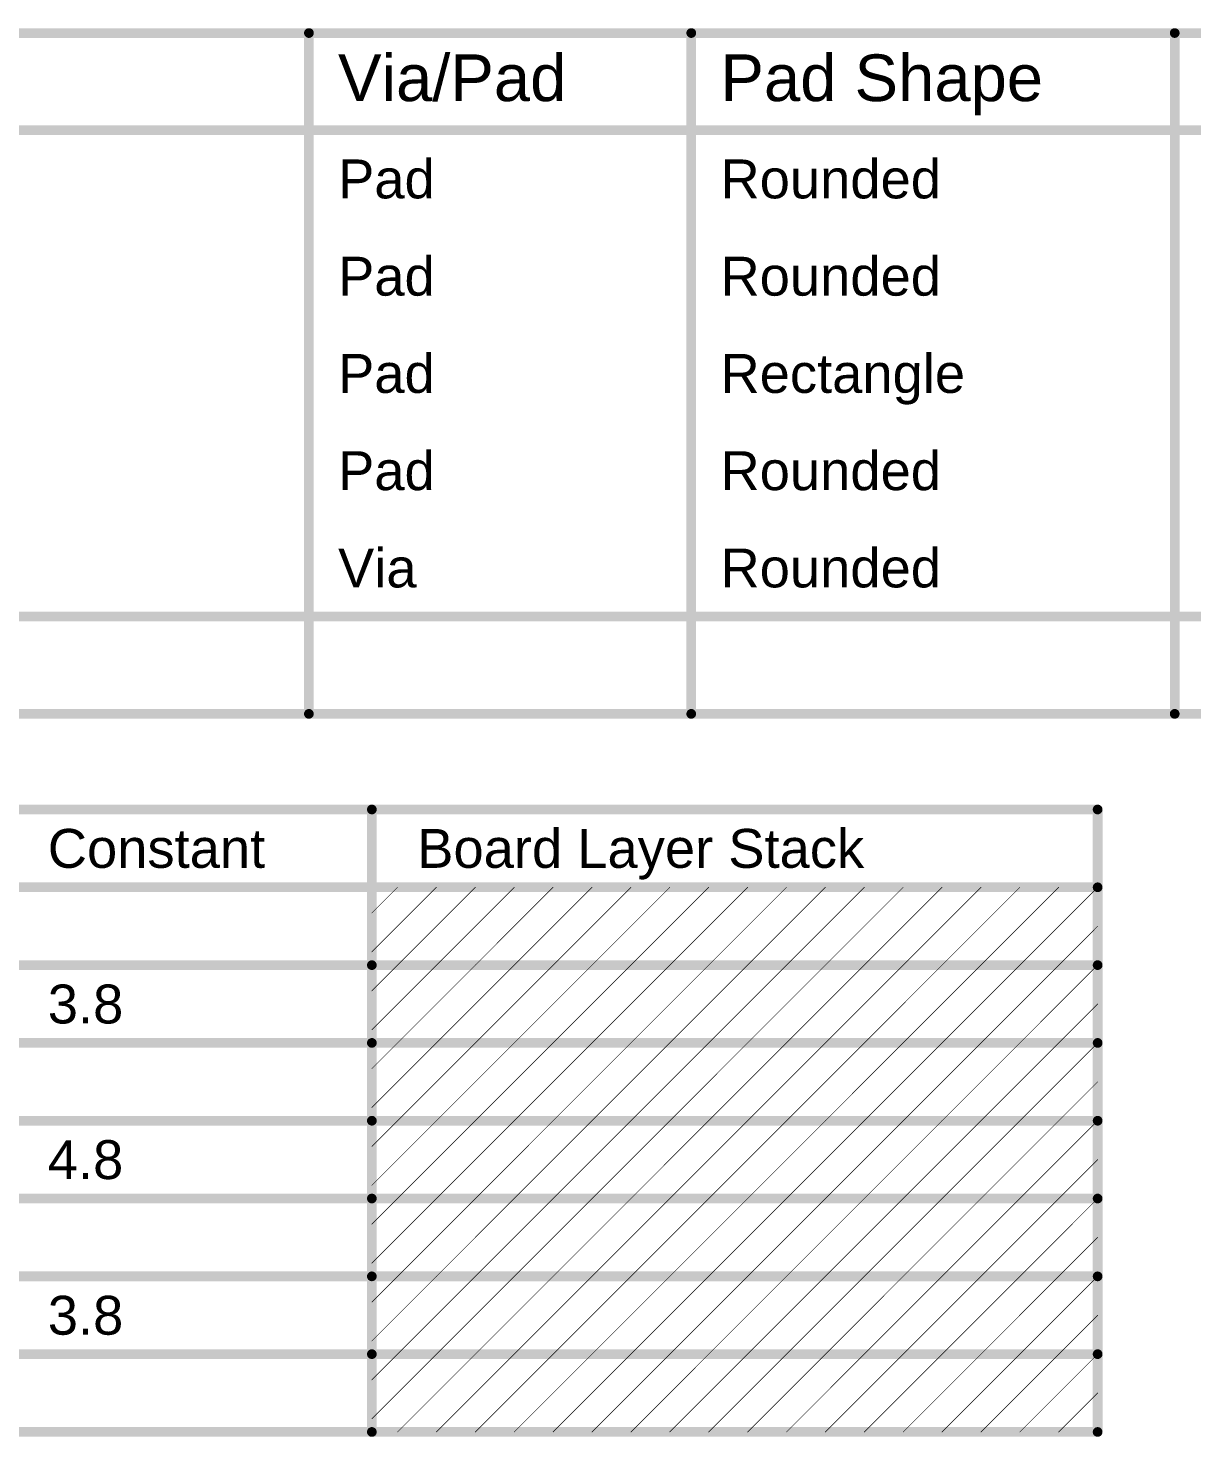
# Model space of a CAD drawing. Header units: inches. Extents: x 0 to 12.8, y -0.1 to 3.7.
# Drawn here: x 4.565 to 6.36, y 1.494 to 3.667 of the extents above; entities that cross this region are included whole.
import ezdxf

# ---------------------------------------------------------------- set-up
doc = ezdxf.new("R2010")
doc.units = ezdxf.units.IN
doc.header["$MEASUREMENT"] = 0
doc.layers.add('Drill Drawing', color=1, linetype='Continuous')
doc.layers.add('Fabrication', color=76, linetype='Continuous')
doc.styles.add('Arial', font='', dxfattribs={"height": 0.2})
doc.styles.get('Arial').set_extended_font_data('Arial')

msp = doc.modelspace()

# ---------------------------------------------------------------- linework, layer by layer
at = {"layer": 'Drill Drawing'}
for points in [[(0.0085, 3.6595, 0.015, 0.015, 0), (12.7729, 3.6595, 0.015, 0.015, 0)], [(4.9981, 2.6095, 0.015, 0.015, 0), (4.9981, 3.6595, 0.015, 0.015, 0)], [(5.588, 2.6095, 0.015, 0.015, 0), (5.588, 3.6595, 0.015, 0.015, 0)], [(6.3338, 2.6095, 0.015, 0.015, 0), (6.3338, 3.6595, 0.015, 0.015, 0)], [(0.0085, 3.5095, 0.015, 0.015, 0), (12.7729, 3.5095, 0.015, 0.015, 0)], [(0.0085, 2.7595, 0.015, 0.015, 0), (12.7729, 2.7595, 0.015, 0.015, 0)], [(0.0085, 2.6095, 0.015, 0.015, 0), (12.7729, 2.6095, 0.015, 0.015, 0)]]:
    msp.add_lwpolyline(points, format="xyseb", dxfattribs=at)
for points in [[(4.9944, 3.6595, 0.0075, 0.0075, 1), (5.0019, 3.6595, 0.0075, 0.0075, 1)], [(5.5842, 3.6595, 0.0075, 0.0075, 1), (5.5917, 3.6595, 0.0075, 0.0075, 1)], [(6.33, 3.6595, 0.0075, 0.0075, 1), (6.3375, 3.6595, 0.0075, 0.0075, 1)], [(4.9944, 2.6095, 0.0075, 0.0075, 1), (5.0019, 2.6095, 0.0075, 0.0075, 1)], [(5.5842, 2.6095, 0.0075, 0.0075, 1), (5.5917, 2.6095, 0.0075, 0.0075, 1)], [(6.33, 2.6095, 0.0075, 0.0075, 1), (6.3375, 2.6095, 0.0075, 0.0075, 1)]]:
    msp.add_lwpolyline(points, format="xyseb", close=True, dxfattribs=at)
at = {"layer": 'Fabrication'}
for points in [[(1.6761, 2.462, 0.015, 0.015, 0), (6.2149, 2.462, 0.015, 0.015, 0)], [(5.0952, 1.502, 0.015, 0.015, 0), (5.0952, 2.462, 0.015, 0.015, 0)], [(6.2149, 1.502, 0.015, 0.015, 0), (6.2149, 2.462, 0.015, 0.015, 0)], [(1.6761, 2.342, 0.015, 0.015, 0), (6.2149, 2.342, 0.015, 0.015, 0)], [(5.0952, 2.3023, 0.001, 0.001, 0), (5.1349, 2.342, 0.001, 0.001, 0)], [(5.0952, 2.2423, 0.001, 0.001, 0), (5.1949, 2.342, 0.001, 0.001, 0)], [(5.1349, 2.222, 0.001, 0.001, 0), (5.2549, 2.342, 0.001, 0.001, 0)], [(5.1949, 2.222, 0.001, 0.001, 0), (5.3149, 2.342, 0.001, 0.001, 0)], [(5.2549, 2.222, 0.001, 0.001, 0), (5.3749, 2.342, 0.001, 0.001, 0)], [(5.3149, 2.222, 0.001, 0.001, 0), (5.4349, 2.342, 0.001, 0.001, 0)], [(5.3749, 2.222, 0.001, 0.001, 0), (5.4949, 2.342, 0.001, 0.001, 0)], [(5.4349, 2.222, 0.001, 0.001, 0), (5.5549, 2.342, 0.001, 0.001, 0)], [(5.4949, 2.222, 0.001, 0.001, 0), (5.6149, 2.342, 0.001, 0.001, 0)], [(5.5549, 2.222, 0.001, 0.001, 0), (5.6749, 2.342, 0.001, 0.001, 0)], [(5.6149, 2.222, 0.001, 0.001, 0), (5.7349, 2.342, 0.001, 0.001, 0)], [(5.6749, 2.222, 0.001, 0.001, 0), (5.7949, 2.342, 0.001, 0.001, 0)], [(5.7349, 2.222, 0.001, 0.001, 0), (5.8549, 2.342, 0.001, 0.001, 0)], [(5.7949, 2.222, 0.001, 0.001, 0), (5.9149, 2.342, 0.001, 0.001, 0)], [(5.8549, 2.222, 0.001, 0.001, 0), (5.9749, 2.342, 0.001, 0.001, 0)], [(5.9149, 2.222, 0.001, 0.001, 0), (6.0349, 2.342, 0.001, 0.001, 0)], [(5.9749, 2.222, 0.001, 0.001, 0), (6.0949, 2.342, 0.001, 0.001, 0)], [(6.0349, 2.222, 0.001, 0.001, 0), (6.1549, 2.342, 0.001, 0.001, 0)], [(6.0949, 2.222, 0.001, 0.001, 0), (6.2149, 2.342, 0.001, 0.001, 0)], [(6.1549, 2.222, 0.001, 0.001, 0), (6.2149, 2.282, 0.001, 0.001, 0)], [(4.5253, 2.222, 0.015, 0.015, 0), (5.0952, 2.222, 0.015, 0.015, 0)], [(5.0952, 2.222, 0.015, 0.015, 0), (6.2149, 2.222, 0.015, 0.015, 0)], [(5.0952, 2.1823, 0.001, 0.001, 0), (5.1349, 2.222, 0.001, 0.001, 0)], [(5.0952, 2.1223, 0.001, 0.001, 0), (5.1949, 2.222, 0.001, 0.001, 0)], [(5.1349, 2.102, 0.001, 0.001, 0), (5.2549, 2.222, 0.001, 0.001, 0)], [(5.1949, 2.102, 0.001, 0.001, 0), (5.3149, 2.222, 0.001, 0.001, 0)], [(5.2549, 2.102, 0.001, 0.001, 0), (5.3749, 2.222, 0.001, 0.001, 0)], [(5.3149, 2.102, 0.001, 0.001, 0), (5.4349, 2.222, 0.001, 0.001, 0)], [(5.3749, 2.102, 0.001, 0.001, 0), (5.4949, 2.222, 0.001, 0.001, 0)], [(5.4349, 2.102, 0.001, 0.001, 0), (5.5549, 2.222, 0.001, 0.001, 0)], [(5.4949, 2.102, 0.001, 0.001, 0), (5.6149, 2.222, 0.001, 0.001, 0)], [(5.5549, 2.102, 0.001, 0.001, 0), (5.6749, 2.222, 0.001, 0.001, 0)], [(5.6149, 2.102, 0.001, 0.001, 0), (5.7349, 2.222, 0.001, 0.001, 0)], [(5.6749, 2.102, 0.001, 0.001, 0), (5.7949, 2.222, 0.001, 0.001, 0)], [(5.7349, 2.102, 0.001, 0.001, 0), (5.8549, 2.222, 0.001, 0.001, 0)], [(5.7949, 2.102, 0.001, 0.001, 0), (5.9149, 2.222, 0.001, 0.001, 0)], [(5.8549, 2.102, 0.001, 0.001, 0), (5.9749, 2.222, 0.001, 0.001, 0)], [(5.9149, 2.102, 0.001, 0.001, 0), (6.0349, 2.222, 0.001, 0.001, 0)], [(5.9749, 2.102, 0.001, 0.001, 0), (6.0949, 2.222, 0.001, 0.001, 0)], [(6.0349, 2.102, 0.001, 0.001, 0), (6.1549, 2.222, 0.001, 0.001, 0)], [(6.0949, 2.102, 0.001, 0.001, 0), (6.2149, 2.222, 0.001, 0.001, 0)], [(6.1549, 2.102, 0.001, 0.001, 0), (6.2149, 2.162, 0.001, 0.001, 0)], [(4.5253, 2.102, 0.015, 0.015, 0), (5.0952, 2.102, 0.015, 0.015, 0)], [(5.0952, 2.102, 0.015, 0.015, 0), (6.2149, 2.102, 0.015, 0.015, 0)], [(5.0952, 2.0623, 0.001, 0.001, 0), (5.1349, 2.102, 0.001, 0.001, 0)], [(5.0952, 2.0023, 0.001, 0.001, 0), (5.1949, 2.102, 0.001, 0.001, 0)], [(5.1349, 1.982, 0.001, 0.001, 0), (5.2549, 2.102, 0.001, 0.001, 0)], [(5.1949, 1.982, 0.001, 0.001, 0), (5.3149, 2.102, 0.001, 0.001, 0)], [(5.2549, 1.982, 0.001, 0.001, 0), (5.3749, 2.102, 0.001, 0.001, 0)], [(5.3149, 1.982, 0.001, 0.001, 0), (5.4349, 2.102, 0.001, 0.001, 0)], [(5.3749, 1.982, 0.001, 0.001, 0), (5.4949, 2.102, 0.001, 0.001, 0)], [(5.4349, 1.982, 0.001, 0.001, 0), (5.5549, 2.102, 0.001, 0.001, 0)], [(5.4949, 1.982, 0.001, 0.001, 0), (5.6149, 2.102, 0.001, 0.001, 0)], [(5.5549, 1.982, 0.001, 0.001, 0), (5.6749, 2.102, 0.001, 0.001, 0)], [(5.6149, 1.982, 0.001, 0.001, 0), (5.7349, 2.102, 0.001, 0.001, 0)], [(5.6749, 1.982, 0.001, 0.001, 0), (5.7949, 2.102, 0.001, 0.001, 0)], [(5.7349, 1.982, 0.001, 0.001, 0), (5.8549, 2.102, 0.001, 0.001, 0)], [(5.7949, 1.982, 0.001, 0.001, 0), (5.9149, 2.102, 0.001, 0.001, 0)], [(5.8549, 1.982, 0.001, 0.001, 0), (5.9749, 2.102, 0.001, 0.001, 0)], [(5.9149, 1.982, 0.001, 0.001, 0), (6.0349, 2.102, 0.001, 0.001, 0)], [(5.9749, 1.982, 0.001, 0.001, 0), (6.0949, 2.102, 0.001, 0.001, 0)], [(6.0349, 1.982, 0.001, 0.001, 0), (6.1549, 2.102, 0.001, 0.001, 0)], [(6.0949, 1.982, 0.001, 0.001, 0), (6.2149, 2.102, 0.001, 0.001, 0)], [(6.1549, 1.982, 0.001, 0.001, 0), (6.2149, 2.042, 0.001, 0.001, 0)], [(4.5253, 1.982, 0.015, 0.015, 0), (5.0952, 1.982, 0.015, 0.015, 0)], [(5.0952, 1.982, 0.015, 0.015, 0), (6.2149, 1.982, 0.015, 0.015, 0)], [(5.0952, 1.9423, 0.001, 0.001, 0), (5.1349, 1.982, 0.001, 0.001, 0)], [(5.0952, 1.8823, 0.001, 0.001, 0), (5.1949, 1.982, 0.001, 0.001, 0)], [(5.1349, 1.862, 0.001, 0.001, 0), (5.2549, 1.982, 0.001, 0.001, 0)], [(5.1949, 1.862, 0.001, 0.001, 0), (5.3149, 1.982, 0.001, 0.001, 0)], [(5.2549, 1.862, 0.001, 0.001, 0), (5.3749, 1.982, 0.001, 0.001, 0)], [(5.3149, 1.862, 0.001, 0.001, 0), (5.4349, 1.982, 0.001, 0.001, 0)], [(5.3749, 1.862, 0.001, 0.001, 0), (5.4949, 1.982, 0.001, 0.001, 0)], [(5.4349, 1.862, 0.001, 0.001, 0), (5.5549, 1.982, 0.001, 0.001, 0)], [(5.4949, 1.862, 0.001, 0.001, 0), (5.6149, 1.982, 0.001, 0.001, 0)], [(5.5549, 1.862, 0.001, 0.001, 0), (5.6749, 1.982, 0.001, 0.001, 0)], [(5.6149, 1.862, 0.001, 0.001, 0), (5.7349, 1.982, 0.001, 0.001, 0)], [(5.6749, 1.862, 0.001, 0.001, 0), (5.7949, 1.982, 0.001, 0.001, 0)], [(5.7349, 1.862, 0.001, 0.001, 0), (5.8549, 1.982, 0.001, 0.001, 0)], [(5.7949, 1.862, 0.001, 0.001, 0), (5.9149, 1.982, 0.001, 0.001, 0)], [(5.8549, 1.862, 0.001, 0.001, 0), (5.9749, 1.982, 0.001, 0.001, 0)], [(5.9149, 1.862, 0.001, 0.001, 0), (6.0349, 1.982, 0.001, 0.001, 0)], [(5.9749, 1.862, 0.001, 0.001, 0), (6.0949, 1.982, 0.001, 0.001, 0)], [(6.0349, 1.862, 0.001, 0.001, 0), (6.1549, 1.982, 0.001, 0.001, 0)], [(6.0949, 1.862, 0.001, 0.001, 0), (6.2149, 1.982, 0.001, 0.001, 0)], [(6.1549, 1.862, 0.001, 0.001, 0), (6.2149, 1.922, 0.001, 0.001, 0)], [(4.5253, 1.862, 0.015, 0.015, 0), (5.0952, 1.862, 0.015, 0.015, 0)], [(5.0952, 1.862, 0.015, 0.015, 0), (6.2149, 1.862, 0.015, 0.015, 0)], [(5.0952, 1.8223, 0.001, 0.001, 0), (5.1349, 1.862, 0.001, 0.001, 0)], [(5.0952, 1.7623, 0.001, 0.001, 0), (5.1949, 1.862, 0.001, 0.001, 0)], [(5.1349, 1.742, 0.001, 0.001, 0), (5.2549, 1.862, 0.001, 0.001, 0)], [(5.1949, 1.742, 0.001, 0.001, 0), (5.3149, 1.862, 0.001, 0.001, 0)], [(5.2549, 1.742, 0.001, 0.001, 0), (5.3749, 1.862, 0.001, 0.001, 0)], [(5.3149, 1.742, 0.001, 0.001, 0), (5.4349, 1.862, 0.001, 0.001, 0)], [(5.3749, 1.742, 0.001, 0.001, 0), (5.4949, 1.862, 0.001, 0.001, 0)], [(5.4349, 1.742, 0.001, 0.001, 0), (5.5549, 1.862, 0.001, 0.001, 0)], [(5.4949, 1.742, 0.001, 0.001, 0), (5.6149, 1.862, 0.001, 0.001, 0)], [(5.5549, 1.742, 0.001, 0.001, 0), (5.6749, 1.862, 0.001, 0.001, 0)], [(5.6149, 1.742, 0.001, 0.001, 0), (5.7349, 1.862, 0.001, 0.001, 0)], [(5.6749, 1.742, 0.001, 0.001, 0), (5.7949, 1.862, 0.001, 0.001, 0)], [(5.7349, 1.742, 0.001, 0.001, 0), (5.8549, 1.862, 0.001, 0.001, 0)], [(5.7949, 1.742, 0.001, 0.001, 0), (5.9149, 1.862, 0.001, 0.001, 0)], [(5.8549, 1.742, 0.001, 0.001, 0), (5.9749, 1.862, 0.001, 0.001, 0)], [(5.9149, 1.742, 0.001, 0.001, 0), (6.0349, 1.862, 0.001, 0.001, 0)], [(5.9749, 1.742, 0.001, 0.001, 0), (6.0949, 1.862, 0.001, 0.001, 0)], [(6.0349, 1.742, 0.001, 0.001, 0), (6.1549, 1.862, 0.001, 0.001, 0)], [(6.0949, 1.742, 0.001, 0.001, 0), (6.2149, 1.862, 0.001, 0.001, 0)], [(6.1549, 1.742, 0.001, 0.001, 0), (6.2149, 1.802, 0.001, 0.001, 0)], [(4.5253, 1.742, 0.015, 0.015, 0), (5.0952, 1.742, 0.015, 0.015, 0)], [(5.0952, 1.742, 0.015, 0.015, 0), (6.2149, 1.742, 0.015, 0.015, 0)], [(5.0952, 1.7023, 0.001, 0.001, 0), (5.1349, 1.742, 0.001, 0.001, 0)], [(5.0952, 1.6423, 0.001, 0.001, 0), (5.1949, 1.742, 0.001, 0.001, 0)], [(5.1349, 1.622, 0.001, 0.001, 0), (5.2549, 1.742, 0.001, 0.001, 0)], [(5.1949, 1.622, 0.001, 0.001, 0), (5.3149, 1.742, 0.001, 0.001, 0)], [(5.2549, 1.622, 0.001, 0.001, 0), (5.3749, 1.742, 0.001, 0.001, 0)], [(5.3149, 1.622, 0.001, 0.001, 0), (5.4349, 1.742, 0.001, 0.001, 0)], [(5.3749, 1.622, 0.001, 0.001, 0), (5.4949, 1.742, 0.001, 0.001, 0)], [(5.4349, 1.622, 0.001, 0.001, 0), (5.5549, 1.742, 0.001, 0.001, 0)], [(5.4949, 1.622, 0.001, 0.001, 0), (5.6149, 1.742, 0.001, 0.001, 0)], [(5.5549, 1.622, 0.001, 0.001, 0), (5.6749, 1.742, 0.001, 0.001, 0)], [(5.6149, 1.622, 0.001, 0.001, 0), (5.7349, 1.742, 0.001, 0.001, 0)], [(5.6749, 1.622, 0.001, 0.001, 0), (5.7949, 1.742, 0.001, 0.001, 0)], [(5.7349, 1.622, 0.001, 0.001, 0), (5.8549, 1.742, 0.001, 0.001, 0)], [(5.7949, 1.622, 0.001, 0.001, 0), (5.9149, 1.742, 0.001, 0.001, 0)], [(5.8549, 1.622, 0.001, 0.001, 0), (5.9749, 1.742, 0.001, 0.001, 0)], [(5.9149, 1.622, 0.001, 0.001, 0), (6.0349, 1.742, 0.001, 0.001, 0)], [(5.9749, 1.622, 0.001, 0.001, 0), (6.0949, 1.742, 0.001, 0.001, 0)], [(6.0349, 1.622, 0.001, 0.001, 0), (6.1549, 1.742, 0.001, 0.001, 0)], [(6.0949, 1.622, 0.001, 0.001, 0), (6.2149, 1.742, 0.001, 0.001, 0)], [(6.1549, 1.622, 0.001, 0.001, 0), (6.2149, 1.682, 0.001, 0.001, 0)], [(4.5253, 1.622, 0.015, 0.015, 0), (5.0952, 1.622, 0.015, 0.015, 0)], [(5.0952, 1.622, 0.015, 0.015, 0), (6.2149, 1.622, 0.015, 0.015, 0)], [(5.0952, 1.5823, 0.001, 0.001, 0), (5.1349, 1.622, 0.001, 0.001, 0)], [(5.0952, 1.5223, 0.001, 0.001, 0), (5.1949, 1.622, 0.001, 0.001, 0)], [(5.1349, 1.502, 0.001, 0.001, 0), (5.2549, 1.622, 0.001, 0.001, 0)], [(5.1949, 1.502, 0.001, 0.001, 0), (5.3149, 1.622, 0.001, 0.001, 0)], [(5.2549, 1.502, 0.001, 0.001, 0), (5.3749, 1.622, 0.001, 0.001, 0)], [(5.3149, 1.502, 0.001, 0.001, 0), (5.4349, 1.622, 0.001, 0.001, 0)], [(5.3749, 1.502, 0.001, 0.001, 0), (5.4949, 1.622, 0.001, 0.001, 0)], [(5.4349, 1.502, 0.001, 0.001, 0), (5.5549, 1.622, 0.001, 0.001, 0)], [(5.4949, 1.502, 0.001, 0.001, 0), (5.6149, 1.622, 0.001, 0.001, 0)], [(5.5549, 1.502, 0.001, 0.001, 0), (5.6749, 1.622, 0.001, 0.001, 0)], [(5.6149, 1.502, 0.001, 0.001, 0), (5.7349, 1.622, 0.001, 0.001, 0)], [(5.6749, 1.502, 0.001, 0.001, 0), (5.7949, 1.622, 0.001, 0.001, 0)], [(5.7349, 1.502, 0.001, 0.001, 0), (5.8549, 1.622, 0.001, 0.001, 0)], [(5.7949, 1.502, 0.001, 0.001, 0), (5.9149, 1.622, 0.001, 0.001, 0)], [(5.8549, 1.502, 0.001, 0.001, 0), (5.9749, 1.622, 0.001, 0.001, 0)], [(5.9149, 1.502, 0.001, 0.001, 0), (6.0349, 1.622, 0.001, 0.001, 0)], [(5.9749, 1.502, 0.001, 0.001, 0), (6.0949, 1.622, 0.001, 0.001, 0)], [(6.0349, 1.502, 0.001, 0.001, 0), (6.1549, 1.622, 0.001, 0.001, 0)], [(6.0949, 1.502, 0.001, 0.001, 0), (6.2149, 1.622, 0.001, 0.001, 0)], [(6.1549, 1.502, 0.001, 0.001, 0), (6.2149, 1.562, 0.001, 0.001, 0)], [(4.5253, 1.502, 0.015, 0.015, 0), (5.0952, 1.502, 0.015, 0.015, 0)], [(5.0952, 1.502, 0.015, 0.015, 0), (6.2149, 1.502, 0.015, 0.015, 0)]]:
    msp.add_lwpolyline(points, format="xyseb", dxfattribs=at)
for points in [[(5.0915, 2.462, 0.0075, 0.0075, 1), (5.099, 2.462, 0.0075, 0.0075, 1)], [(6.2111, 2.462, 0.0075, 0.0075, 1), (6.2186, 2.462, 0.0075, 0.0075, 1)], [(6.2111, 2.462, 0.0075, 0.0075, 1), (6.2186, 2.462, 0.0075, 0.0075, 1)], [(6.2111, 2.342, 0.0075, 0.0075, 1), (6.2186, 2.342, 0.0075, 0.0075, 1)], [(5.1346, 2.342, 0.0005, 0.0005, 1), (5.1351, 2.342, 0.0005, 0.0005, 1)], [(5.1946, 2.342, 0.0005, 0.0005, 1), (5.1951, 2.342, 0.0005, 0.0005, 1)], [(5.2546, 2.342, 0.0005, 0.0005, 1), (5.2551, 2.342, 0.0005, 0.0005, 1)], [(5.3146, 2.342, 0.0005, 0.0005, 1), (5.3151, 2.342, 0.0005, 0.0005, 1)], [(5.3746, 2.342, 0.0005, 0.0005, 1), (5.3751, 2.342, 0.0005, 0.0005, 1)], [(5.4346, 2.342, 0.0005, 0.0005, 1), (5.4351, 2.342, 0.0005, 0.0005, 1)], [(5.4946, 2.342, 0.0005, 0.0005, 1), (5.4951, 2.342, 0.0005, 0.0005, 1)], [(5.5546, 2.342, 0.0005, 0.0005, 1), (5.5551, 2.342, 0.0005, 0.0005, 1)], [(5.6146, 2.342, 0.0005, 0.0005, 1), (5.6151, 2.342, 0.0005, 0.0005, 1)], [(5.6746, 2.342, 0.0005, 0.0005, 1), (5.6751, 2.342, 0.0005, 0.0005, 1)], [(5.7346, 2.342, 0.0005, 0.0005, 1), (5.7351, 2.342, 0.0005, 0.0005, 1)], [(5.7946, 2.342, 0.0005, 0.0005, 1), (5.7951, 2.342, 0.0005, 0.0005, 1)], [(5.8546, 2.342, 0.0005, 0.0005, 1), (5.8551, 2.342, 0.0005, 0.0005, 1)], [(5.9146, 2.342, 0.0005, 0.0005, 1), (5.9151, 2.342, 0.0005, 0.0005, 1)], [(5.9746, 2.342, 0.0005, 0.0005, 1), (5.9751, 2.342, 0.0005, 0.0005, 1)], [(6.0346, 2.342, 0.0005, 0.0005, 1), (6.0351, 2.342, 0.0005, 0.0005, 1)], [(6.0946, 2.342, 0.0005, 0.0005, 1), (6.0951, 2.342, 0.0005, 0.0005, 1)], [(6.1546, 2.342, 0.0005, 0.0005, 1), (6.1551, 2.342, 0.0005, 0.0005, 1)], [(6.2146, 2.342, 0.0005, 0.0005, 1), (6.2151, 2.342, 0.0005, 0.0005, 1)], [(5.095, 2.3023, 0.0005, 0.0005, 1), (5.0955, 2.3023, 0.0005, 0.0005, 1)], [(6.2146, 2.282, 0.0005, 0.0005, 1), (6.2151, 2.282, 0.0005, 0.0005, 1)], [(5.095, 2.2423, 0.0005, 0.0005, 1), (5.0955, 2.2423, 0.0005, 0.0005, 1)], [(5.0915, 2.222, 0.0075, 0.0075, 1), (5.099, 2.222, 0.0075, 0.0075, 1)], [(5.0915, 2.222, 0.0075, 0.0075, 1), (5.099, 2.222, 0.0075, 0.0075, 1)], [(5.1346, 2.222, 0.0005, 0.0005, 1), (5.1351, 2.222, 0.0005, 0.0005, 1)], [(5.1346, 2.222, 0.0005, 0.0005, 1), (5.1351, 2.222, 0.0005, 0.0005, 1)], [(5.1946, 2.222, 0.0005, 0.0005, 1), (5.1951, 2.222, 0.0005, 0.0005, 1)], [(5.1946, 2.222, 0.0005, 0.0005, 1), (5.1951, 2.222, 0.0005, 0.0005, 1)], [(5.2546, 2.222, 0.0005, 0.0005, 1), (5.2551, 2.222, 0.0005, 0.0005, 1)], [(5.2546, 2.222, 0.0005, 0.0005, 1), (5.2551, 2.222, 0.0005, 0.0005, 1)], [(5.3146, 2.222, 0.0005, 0.0005, 1), (5.3151, 2.222, 0.0005, 0.0005, 1)], [(5.3146, 2.222, 0.0005, 0.0005, 1), (5.3151, 2.222, 0.0005, 0.0005, 1)], [(5.3746, 2.222, 0.0005, 0.0005, 1), (5.3751, 2.222, 0.0005, 0.0005, 1)], [(5.3746, 2.222, 0.0005, 0.0005, 1), (5.3751, 2.222, 0.0005, 0.0005, 1)], [(5.4346, 2.222, 0.0005, 0.0005, 1), (5.4351, 2.222, 0.0005, 0.0005, 1)], [(5.4346, 2.222, 0.0005, 0.0005, 1), (5.4351, 2.222, 0.0005, 0.0005, 1)], [(5.4946, 2.222, 0.0005, 0.0005, 1), (5.4951, 2.222, 0.0005, 0.0005, 1)], [(5.4946, 2.222, 0.0005, 0.0005, 1), (5.4951, 2.222, 0.0005, 0.0005, 1)], [(5.5546, 2.222, 0.0005, 0.0005, 1), (5.5551, 2.222, 0.0005, 0.0005, 1)], [(5.5546, 2.222, 0.0005, 0.0005, 1), (5.5551, 2.222, 0.0005, 0.0005, 1)], [(5.6146, 2.222, 0.0005, 0.0005, 1), (5.6151, 2.222, 0.0005, 0.0005, 1)], [(5.6146, 2.222, 0.0005, 0.0005, 1), (5.6151, 2.222, 0.0005, 0.0005, 1)], [(5.6746, 2.222, 0.0005, 0.0005, 1), (5.6751, 2.222, 0.0005, 0.0005, 1)], [(5.6746, 2.222, 0.0005, 0.0005, 1), (5.6751, 2.222, 0.0005, 0.0005, 1)], [(5.7346, 2.222, 0.0005, 0.0005, 1), (5.7351, 2.222, 0.0005, 0.0005, 1)], [(5.7346, 2.222, 0.0005, 0.0005, 1), (5.7351, 2.222, 0.0005, 0.0005, 1)], [(5.7946, 2.222, 0.0005, 0.0005, 1), (5.7951, 2.222, 0.0005, 0.0005, 1)], [(5.7946, 2.222, 0.0005, 0.0005, 1), (5.7951, 2.222, 0.0005, 0.0005, 1)], [(5.8546, 2.222, 0.0005, 0.0005, 1), (5.8551, 2.222, 0.0005, 0.0005, 1)], [(5.8546, 2.222, 0.0005, 0.0005, 1), (5.8551, 2.222, 0.0005, 0.0005, 1)], [(5.9146, 2.222, 0.0005, 0.0005, 1), (5.9151, 2.222, 0.0005, 0.0005, 1)], [(5.9146, 2.222, 0.0005, 0.0005, 1), (5.9151, 2.222, 0.0005, 0.0005, 1)], [(5.9746, 2.222, 0.0005, 0.0005, 1), (5.9751, 2.222, 0.0005, 0.0005, 1)], [(5.9746, 2.222, 0.0005, 0.0005, 1), (5.9751, 2.222, 0.0005, 0.0005, 1)], [(6.0346, 2.222, 0.0005, 0.0005, 1), (6.0351, 2.222, 0.0005, 0.0005, 1)], [(6.0346, 2.222, 0.0005, 0.0005, 1), (6.0351, 2.222, 0.0005, 0.0005, 1)], [(6.0946, 2.222, 0.0005, 0.0005, 1), (6.0951, 2.222, 0.0005, 0.0005, 1)], [(6.0946, 2.222, 0.0005, 0.0005, 1), (6.0951, 2.222, 0.0005, 0.0005, 1)], [(6.1546, 2.222, 0.0005, 0.0005, 1), (6.1551, 2.222, 0.0005, 0.0005, 1)], [(6.1546, 2.222, 0.0005, 0.0005, 1), (6.1551, 2.222, 0.0005, 0.0005, 1)], [(6.2111, 2.222, 0.0075, 0.0075, 1), (6.2186, 2.222, 0.0075, 0.0075, 1)], [(6.2146, 2.222, 0.0005, 0.0005, 1), (6.2151, 2.222, 0.0005, 0.0005, 1)], [(5.095, 2.1823, 0.0005, 0.0005, 1), (5.0955, 2.1823, 0.0005, 0.0005, 1)], [(6.2146, 2.162, 0.0005, 0.0005, 1), (6.2151, 2.162, 0.0005, 0.0005, 1)], [(5.0915, 2.102, 0.0075, 0.0075, 1), (5.099, 2.102, 0.0075, 0.0075, 1)], [(5.0915, 2.102, 0.0075, 0.0075, 1), (5.099, 2.102, 0.0075, 0.0075, 1)], [(5.095, 2.1223, 0.0005, 0.0005, 1), (5.0955, 2.1223, 0.0005, 0.0005, 1)], [(6.2111, 2.102, 0.0075, 0.0075, 1), (6.2186, 2.102, 0.0075, 0.0075, 1)], [(5.1346, 2.102, 0.0005, 0.0005, 1), (5.1351, 2.102, 0.0005, 0.0005, 1)], [(5.1346, 2.102, 0.0005, 0.0005, 1), (5.1351, 2.102, 0.0005, 0.0005, 1)], [(5.1946, 2.102, 0.0005, 0.0005, 1), (5.1951, 2.102, 0.0005, 0.0005, 1)], [(5.1946, 2.102, 0.0005, 0.0005, 1), (5.1951, 2.102, 0.0005, 0.0005, 1)], [(5.2546, 2.102, 0.0005, 0.0005, 1), (5.2551, 2.102, 0.0005, 0.0005, 1)], [(5.2546, 2.102, 0.0005, 0.0005, 1), (5.2551, 2.102, 0.0005, 0.0005, 1)], [(5.3146, 2.102, 0.0005, 0.0005, 1), (5.3151, 2.102, 0.0005, 0.0005, 1)], [(5.3146, 2.102, 0.0005, 0.0005, 1), (5.3151, 2.102, 0.0005, 0.0005, 1)], [(5.3746, 2.102, 0.0005, 0.0005, 1), (5.3751, 2.102, 0.0005, 0.0005, 1)], [(5.3746, 2.102, 0.0005, 0.0005, 1), (5.3751, 2.102, 0.0005, 0.0005, 1)], [(5.4346, 2.102, 0.0005, 0.0005, 1), (5.4351, 2.102, 0.0005, 0.0005, 1)], [(5.4346, 2.102, 0.0005, 0.0005, 1), (5.4351, 2.102, 0.0005, 0.0005, 1)], [(5.4946, 2.102, 0.0005, 0.0005, 1), (5.4951, 2.102, 0.0005, 0.0005, 1)], [(5.4946, 2.102, 0.0005, 0.0005, 1), (5.4951, 2.102, 0.0005, 0.0005, 1)], [(5.5546, 2.102, 0.0005, 0.0005, 1), (5.5551, 2.102, 0.0005, 0.0005, 1)], [(5.5546, 2.102, 0.0005, 0.0005, 1), (5.5551, 2.102, 0.0005, 0.0005, 1)], [(5.6146, 2.102, 0.0005, 0.0005, 1), (5.6151, 2.102, 0.0005, 0.0005, 1)], [(5.6146, 2.102, 0.0005, 0.0005, 1), (5.6151, 2.102, 0.0005, 0.0005, 1)], [(5.6746, 2.102, 0.0005, 0.0005, 1), (5.6751, 2.102, 0.0005, 0.0005, 1)], [(5.6746, 2.102, 0.0005, 0.0005, 1), (5.6751, 2.102, 0.0005, 0.0005, 1)], [(5.7346, 2.102, 0.0005, 0.0005, 1), (5.7351, 2.102, 0.0005, 0.0005, 1)], [(5.7346, 2.102, 0.0005, 0.0005, 1), (5.7351, 2.102, 0.0005, 0.0005, 1)], [(5.7946, 2.102, 0.0005, 0.0005, 1), (5.7951, 2.102, 0.0005, 0.0005, 1)], [(5.7946, 2.102, 0.0005, 0.0005, 1), (5.7951, 2.102, 0.0005, 0.0005, 1)], [(5.8546, 2.102, 0.0005, 0.0005, 1), (5.8551, 2.102, 0.0005, 0.0005, 1)], [(5.8546, 2.102, 0.0005, 0.0005, 1), (5.8551, 2.102, 0.0005, 0.0005, 1)], [(5.9146, 2.102, 0.0005, 0.0005, 1), (5.9151, 2.102, 0.0005, 0.0005, 1)], [(5.9146, 2.102, 0.0005, 0.0005, 1), (5.9151, 2.102, 0.0005, 0.0005, 1)], [(5.9746, 2.102, 0.0005, 0.0005, 1), (5.9751, 2.102, 0.0005, 0.0005, 1)], [(5.9746, 2.102, 0.0005, 0.0005, 1), (5.9751, 2.102, 0.0005, 0.0005, 1)], [(6.0346, 2.102, 0.0005, 0.0005, 1), (6.0351, 2.102, 0.0005, 0.0005, 1)], [(6.0346, 2.102, 0.0005, 0.0005, 1), (6.0351, 2.102, 0.0005, 0.0005, 1)], [(6.0946, 2.102, 0.0005, 0.0005, 1), (6.0951, 2.102, 0.0005, 0.0005, 1)], [(6.0946, 2.102, 0.0005, 0.0005, 1), (6.0951, 2.102, 0.0005, 0.0005, 1)], [(6.1546, 2.102, 0.0005, 0.0005, 1), (6.1551, 2.102, 0.0005, 0.0005, 1)], [(6.1546, 2.102, 0.0005, 0.0005, 1), (6.1551, 2.102, 0.0005, 0.0005, 1)], [(6.2146, 2.102, 0.0005, 0.0005, 1), (6.2151, 2.102, 0.0005, 0.0005, 1)], [(5.095, 2.0623, 0.0005, 0.0005, 1), (5.0955, 2.0623, 0.0005, 0.0005, 1)], [(6.2146, 2.042, 0.0005, 0.0005, 1), (6.2151, 2.042, 0.0005, 0.0005, 1)], [(5.095, 2.0023, 0.0005, 0.0005, 1), (5.0955, 2.0023, 0.0005, 0.0005, 1)], [(5.0915, 1.982, 0.0075, 0.0075, 1), (5.099, 1.982, 0.0075, 0.0075, 1)], [(5.0915, 1.982, 0.0075, 0.0075, 1), (5.099, 1.982, 0.0075, 0.0075, 1)], [(5.1346, 1.982, 0.0005, 0.0005, 1), (5.1351, 1.982, 0.0005, 0.0005, 1)], [(5.1346, 1.982, 0.0005, 0.0005, 1), (5.1351, 1.982, 0.0005, 0.0005, 1)], [(5.1946, 1.982, 0.0005, 0.0005, 1), (5.1951, 1.982, 0.0005, 0.0005, 1)], [(5.1946, 1.982, 0.0005, 0.0005, 1), (5.1951, 1.982, 0.0005, 0.0005, 1)], [(5.2546, 1.982, 0.0005, 0.0005, 1), (5.2551, 1.982, 0.0005, 0.0005, 1)], [(5.2546, 1.982, 0.0005, 0.0005, 1), (5.2551, 1.982, 0.0005, 0.0005, 1)], [(5.3146, 1.982, 0.0005, 0.0005, 1), (5.3151, 1.982, 0.0005, 0.0005, 1)], [(5.3146, 1.982, 0.0005, 0.0005, 1), (5.3151, 1.982, 0.0005, 0.0005, 1)], [(5.3746, 1.982, 0.0005, 0.0005, 1), (5.3751, 1.982, 0.0005, 0.0005, 1)], [(5.3746, 1.982, 0.0005, 0.0005, 1), (5.3751, 1.982, 0.0005, 0.0005, 1)], [(5.4346, 1.982, 0.0005, 0.0005, 1), (5.4351, 1.982, 0.0005, 0.0005, 1)], [(5.4346, 1.982, 0.0005, 0.0005, 1), (5.4351, 1.982, 0.0005, 0.0005, 1)], [(5.4946, 1.982, 0.0005, 0.0005, 1), (5.4951, 1.982, 0.0005, 0.0005, 1)], [(5.4946, 1.982, 0.0005, 0.0005, 1), (5.4951, 1.982, 0.0005, 0.0005, 1)], [(5.5546, 1.982, 0.0005, 0.0005, 1), (5.5551, 1.982, 0.0005, 0.0005, 1)], [(5.5546, 1.982, 0.0005, 0.0005, 1), (5.5551, 1.982, 0.0005, 0.0005, 1)], [(5.6146, 1.982, 0.0005, 0.0005, 1), (5.6151, 1.982, 0.0005, 0.0005, 1)], [(5.6146, 1.982, 0.0005, 0.0005, 1), (5.6151, 1.982, 0.0005, 0.0005, 1)], [(5.6746, 1.982, 0.0005, 0.0005, 1), (5.6751, 1.982, 0.0005, 0.0005, 1)], [(5.6746, 1.982, 0.0005, 0.0005, 1), (5.6751, 1.982, 0.0005, 0.0005, 1)], [(5.7346, 1.982, 0.0005, 0.0005, 1), (5.7351, 1.982, 0.0005, 0.0005, 1)], [(5.7346, 1.982, 0.0005, 0.0005, 1), (5.7351, 1.982, 0.0005, 0.0005, 1)], [(5.7946, 1.982, 0.0005, 0.0005, 1), (5.7951, 1.982, 0.0005, 0.0005, 1)], [(5.7946, 1.982, 0.0005, 0.0005, 1), (5.7951, 1.982, 0.0005, 0.0005, 1)], [(5.8546, 1.982, 0.0005, 0.0005, 1), (5.8551, 1.982, 0.0005, 0.0005, 1)], [(5.8546, 1.982, 0.0005, 0.0005, 1), (5.8551, 1.982, 0.0005, 0.0005, 1)], [(5.9146, 1.982, 0.0005, 0.0005, 1), (5.9151, 1.982, 0.0005, 0.0005, 1)], [(5.9146, 1.982, 0.0005, 0.0005, 1), (5.9151, 1.982, 0.0005, 0.0005, 1)], [(5.9746, 1.982, 0.0005, 0.0005, 1), (5.9751, 1.982, 0.0005, 0.0005, 1)], [(5.9746, 1.982, 0.0005, 0.0005, 1), (5.9751, 1.982, 0.0005, 0.0005, 1)], [(6.0346, 1.982, 0.0005, 0.0005, 1), (6.0351, 1.982, 0.0005, 0.0005, 1)], [(6.0346, 1.982, 0.0005, 0.0005, 1), (6.0351, 1.982, 0.0005, 0.0005, 1)], [(6.0946, 1.982, 0.0005, 0.0005, 1), (6.0951, 1.982, 0.0005, 0.0005, 1)], [(6.0946, 1.982, 0.0005, 0.0005, 1), (6.0951, 1.982, 0.0005, 0.0005, 1)], [(6.1546, 1.982, 0.0005, 0.0005, 1), (6.1551, 1.982, 0.0005, 0.0005, 1)], [(6.1546, 1.982, 0.0005, 0.0005, 1), (6.1551, 1.982, 0.0005, 0.0005, 1)], [(6.2111, 1.982, 0.0075, 0.0075, 1), (6.2186, 1.982, 0.0075, 0.0075, 1)], [(6.2146, 1.982, 0.0005, 0.0005, 1), (6.2151, 1.982, 0.0005, 0.0005, 1)], [(5.095, 1.9423, 0.0005, 0.0005, 1), (5.0955, 1.9423, 0.0005, 0.0005, 1)], [(6.2146, 1.922, 0.0005, 0.0005, 1), (6.2151, 1.922, 0.0005, 0.0005, 1)], [(5.0915, 1.862, 0.0075, 0.0075, 1), (5.099, 1.862, 0.0075, 0.0075, 1)], [(5.0915, 1.862, 0.0075, 0.0075, 1), (5.099, 1.862, 0.0075, 0.0075, 1)], [(5.095, 1.8823, 0.0005, 0.0005, 1), (5.0955, 1.8823, 0.0005, 0.0005, 1)], [(6.2111, 1.862, 0.0075, 0.0075, 1), (6.2186, 1.862, 0.0075, 0.0075, 1)], [(5.1346, 1.862, 0.0005, 0.0005, 1), (5.1351, 1.862, 0.0005, 0.0005, 1)], [(5.1346, 1.862, 0.0005, 0.0005, 1), (5.1351, 1.862, 0.0005, 0.0005, 1)], [(5.1946, 1.862, 0.0005, 0.0005, 1), (5.1951, 1.862, 0.0005, 0.0005, 1)], [(5.1946, 1.862, 0.0005, 0.0005, 1), (5.1951, 1.862, 0.0005, 0.0005, 1)], [(5.2546, 1.862, 0.0005, 0.0005, 1), (5.2551, 1.862, 0.0005, 0.0005, 1)], [(5.2546, 1.862, 0.0005, 0.0005, 1), (5.2551, 1.862, 0.0005, 0.0005, 1)], [(5.3146, 1.862, 0.0005, 0.0005, 1), (5.3151, 1.862, 0.0005, 0.0005, 1)], [(5.3146, 1.862, 0.0005, 0.0005, 1), (5.3151, 1.862, 0.0005, 0.0005, 1)], [(5.3746, 1.862, 0.0005, 0.0005, 1), (5.3751, 1.862, 0.0005, 0.0005, 1)], [(5.3746, 1.862, 0.0005, 0.0005, 1), (5.3751, 1.862, 0.0005, 0.0005, 1)], [(5.4346, 1.862, 0.0005, 0.0005, 1), (5.4351, 1.862, 0.0005, 0.0005, 1)], [(5.4346, 1.862, 0.0005, 0.0005, 1), (5.4351, 1.862, 0.0005, 0.0005, 1)], [(5.4946, 1.862, 0.0005, 0.0005, 1), (5.4951, 1.862, 0.0005, 0.0005, 1)], [(5.4946, 1.862, 0.0005, 0.0005, 1), (5.4951, 1.862, 0.0005, 0.0005, 1)], [(5.5546, 1.862, 0.0005, 0.0005, 1), (5.5551, 1.862, 0.0005, 0.0005, 1)], [(5.5546, 1.862, 0.0005, 0.0005, 1), (5.5551, 1.862, 0.0005, 0.0005, 1)], [(5.6146, 1.862, 0.0005, 0.0005, 1), (5.6151, 1.862, 0.0005, 0.0005, 1)], [(5.6146, 1.862, 0.0005, 0.0005, 1), (5.6151, 1.862, 0.0005, 0.0005, 1)], [(5.6746, 1.862, 0.0005, 0.0005, 1), (5.6751, 1.862, 0.0005, 0.0005, 1)], [(5.6746, 1.862, 0.0005, 0.0005, 1), (5.6751, 1.862, 0.0005, 0.0005, 1)], [(5.7346, 1.862, 0.0005, 0.0005, 1), (5.7351, 1.862, 0.0005, 0.0005, 1)], [(5.7346, 1.862, 0.0005, 0.0005, 1), (5.7351, 1.862, 0.0005, 0.0005, 1)], [(5.7946, 1.862, 0.0005, 0.0005, 1), (5.7951, 1.862, 0.0005, 0.0005, 1)], [(5.7946, 1.862, 0.0005, 0.0005, 1), (5.7951, 1.862, 0.0005, 0.0005, 1)], [(5.8546, 1.862, 0.0005, 0.0005, 1), (5.8551, 1.862, 0.0005, 0.0005, 1)], [(5.8546, 1.862, 0.0005, 0.0005, 1), (5.8551, 1.862, 0.0005, 0.0005, 1)], [(5.9146, 1.862, 0.0005, 0.0005, 1), (5.9151, 1.862, 0.0005, 0.0005, 1)], [(5.9146, 1.862, 0.0005, 0.0005, 1), (5.9151, 1.862, 0.0005, 0.0005, 1)], [(5.9746, 1.862, 0.0005, 0.0005, 1), (5.9751, 1.862, 0.0005, 0.0005, 1)], [(5.9746, 1.862, 0.0005, 0.0005, 1), (5.9751, 1.862, 0.0005, 0.0005, 1)], [(6.0346, 1.862, 0.0005, 0.0005, 1), (6.0351, 1.862, 0.0005, 0.0005, 1)], [(6.0346, 1.862, 0.0005, 0.0005, 1), (6.0351, 1.862, 0.0005, 0.0005, 1)], [(6.0946, 1.862, 0.0005, 0.0005, 1), (6.0951, 1.862, 0.0005, 0.0005, 1)], [(6.0946, 1.862, 0.0005, 0.0005, 1), (6.0951, 1.862, 0.0005, 0.0005, 1)], [(6.1546, 1.862, 0.0005, 0.0005, 1), (6.1551, 1.862, 0.0005, 0.0005, 1)], [(6.1546, 1.862, 0.0005, 0.0005, 1), (6.1551, 1.862, 0.0005, 0.0005, 1)], [(6.2146, 1.862, 0.0005, 0.0005, 1), (6.2151, 1.862, 0.0005, 0.0005, 1)], [(5.095, 1.8223, 0.0005, 0.0005, 1), (5.0955, 1.8223, 0.0005, 0.0005, 1)], [(6.2146, 1.802, 0.0005, 0.0005, 1), (6.2151, 1.802, 0.0005, 0.0005, 1)], [(5.095, 1.7623, 0.0005, 0.0005, 1), (5.0955, 1.7623, 0.0005, 0.0005, 1)], [(5.0915, 1.742, 0.0075, 0.0075, 1), (5.099, 1.742, 0.0075, 0.0075, 1)], [(5.0915, 1.742, 0.0075, 0.0075, 1), (5.099, 1.742, 0.0075, 0.0075, 1)], [(5.1346, 1.742, 0.0005, 0.0005, 1), (5.1351, 1.742, 0.0005, 0.0005, 1)], [(5.1346, 1.742, 0.0005, 0.0005, 1), (5.1351, 1.742, 0.0005, 0.0005, 1)], [(5.1946, 1.742, 0.0005, 0.0005, 1), (5.1951, 1.742, 0.0005, 0.0005, 1)], [(5.1946, 1.742, 0.0005, 0.0005, 1), (5.1951, 1.742, 0.0005, 0.0005, 1)], [(5.2546, 1.742, 0.0005, 0.0005, 1), (5.2551, 1.742, 0.0005, 0.0005, 1)], [(5.2546, 1.742, 0.0005, 0.0005, 1), (5.2551, 1.742, 0.0005, 0.0005, 1)], [(5.3146, 1.742, 0.0005, 0.0005, 1), (5.3151, 1.742, 0.0005, 0.0005, 1)], [(5.3146, 1.742, 0.0005, 0.0005, 1), (5.3151, 1.742, 0.0005, 0.0005, 1)], [(5.3746, 1.742, 0.0005, 0.0005, 1), (5.3751, 1.742, 0.0005, 0.0005, 1)], [(5.3746, 1.742, 0.0005, 0.0005, 1), (5.3751, 1.742, 0.0005, 0.0005, 1)], [(5.4346, 1.742, 0.0005, 0.0005, 1), (5.4351, 1.742, 0.0005, 0.0005, 1)], [(5.4346, 1.742, 0.0005, 0.0005, 1), (5.4351, 1.742, 0.0005, 0.0005, 1)], [(5.4946, 1.742, 0.0005, 0.0005, 1), (5.4951, 1.742, 0.0005, 0.0005, 1)], [(5.4946, 1.742, 0.0005, 0.0005, 1), (5.4951, 1.742, 0.0005, 0.0005, 1)], [(5.5546, 1.742, 0.0005, 0.0005, 1), (5.5551, 1.742, 0.0005, 0.0005, 1)], [(5.5546, 1.742, 0.0005, 0.0005, 1), (5.5551, 1.742, 0.0005, 0.0005, 1)], [(5.6146, 1.742, 0.0005, 0.0005, 1), (5.6151, 1.742, 0.0005, 0.0005, 1)], [(5.6146, 1.742, 0.0005, 0.0005, 1), (5.6151, 1.742, 0.0005, 0.0005, 1)], [(5.6746, 1.742, 0.0005, 0.0005, 1), (5.6751, 1.742, 0.0005, 0.0005, 1)], [(5.6746, 1.742, 0.0005, 0.0005, 1), (5.6751, 1.742, 0.0005, 0.0005, 1)], [(5.7346, 1.742, 0.0005, 0.0005, 1), (5.7351, 1.742, 0.0005, 0.0005, 1)], [(5.7346, 1.742, 0.0005, 0.0005, 1), (5.7351, 1.742, 0.0005, 0.0005, 1)], [(5.7946, 1.742, 0.0005, 0.0005, 1), (5.7951, 1.742, 0.0005, 0.0005, 1)], [(5.7946, 1.742, 0.0005, 0.0005, 1), (5.7951, 1.742, 0.0005, 0.0005, 1)], [(5.8546, 1.742, 0.0005, 0.0005, 1), (5.8551, 1.742, 0.0005, 0.0005, 1)], [(5.8546, 1.742, 0.0005, 0.0005, 1), (5.8551, 1.742, 0.0005, 0.0005, 1)], [(5.9146, 1.742, 0.0005, 0.0005, 1), (5.9151, 1.742, 0.0005, 0.0005, 1)], [(5.9146, 1.742, 0.0005, 0.0005, 1), (5.9151, 1.742, 0.0005, 0.0005, 1)], [(5.9746, 1.742, 0.0005, 0.0005, 1), (5.9751, 1.742, 0.0005, 0.0005, 1)], [(5.9746, 1.742, 0.0005, 0.0005, 1), (5.9751, 1.742, 0.0005, 0.0005, 1)], [(6.0346, 1.742, 0.0005, 0.0005, 1), (6.0351, 1.742, 0.0005, 0.0005, 1)], [(6.0346, 1.742, 0.0005, 0.0005, 1), (6.0351, 1.742, 0.0005, 0.0005, 1)], [(6.0946, 1.742, 0.0005, 0.0005, 1), (6.0951, 1.742, 0.0005, 0.0005, 1)], [(6.0946, 1.742, 0.0005, 0.0005, 1), (6.0951, 1.742, 0.0005, 0.0005, 1)], [(6.1546, 1.742, 0.0005, 0.0005, 1), (6.1551, 1.742, 0.0005, 0.0005, 1)], [(6.1546, 1.742, 0.0005, 0.0005, 1), (6.1551, 1.742, 0.0005, 0.0005, 1)], [(6.2111, 1.742, 0.0075, 0.0075, 1), (6.2186, 1.742, 0.0075, 0.0075, 1)], [(6.2146, 1.742, 0.0005, 0.0005, 1), (6.2151, 1.742, 0.0005, 0.0005, 1)], [(5.095, 1.7023, 0.0005, 0.0005, 1), (5.0955, 1.7023, 0.0005, 0.0005, 1)], [(6.2146, 1.682, 0.0005, 0.0005, 1), (6.2151, 1.682, 0.0005, 0.0005, 1)], [(5.0915, 1.622, 0.0075, 0.0075, 1), (5.099, 1.622, 0.0075, 0.0075, 1)], [(5.0915, 1.622, 0.0075, 0.0075, 1), (5.099, 1.622, 0.0075, 0.0075, 1)], [(5.095, 1.6423, 0.0005, 0.0005, 1), (5.0955, 1.6423, 0.0005, 0.0005, 1)], [(6.2111, 1.622, 0.0075, 0.0075, 1), (6.2186, 1.622, 0.0075, 0.0075, 1)], [(5.1346, 1.622, 0.0005, 0.0005, 1), (5.1351, 1.622, 0.0005, 0.0005, 1)], [(5.1346, 1.622, 0.0005, 0.0005, 1), (5.1351, 1.622, 0.0005, 0.0005, 1)], [(5.1946, 1.622, 0.0005, 0.0005, 1), (5.1951, 1.622, 0.0005, 0.0005, 1)], [(5.1946, 1.622, 0.0005, 0.0005, 1), (5.1951, 1.622, 0.0005, 0.0005, 1)], [(5.2546, 1.622, 0.0005, 0.0005, 1), (5.2551, 1.622, 0.0005, 0.0005, 1)], [(5.2546, 1.622, 0.0005, 0.0005, 1), (5.2551, 1.622, 0.0005, 0.0005, 1)], [(5.3146, 1.622, 0.0005, 0.0005, 1), (5.3151, 1.622, 0.0005, 0.0005, 1)], [(5.3146, 1.622, 0.0005, 0.0005, 1), (5.3151, 1.622, 0.0005, 0.0005, 1)], [(5.3746, 1.622, 0.0005, 0.0005, 1), (5.3751, 1.622, 0.0005, 0.0005, 1)], [(5.3746, 1.622, 0.0005, 0.0005, 1), (5.3751, 1.622, 0.0005, 0.0005, 1)], [(5.4346, 1.622, 0.0005, 0.0005, 1), (5.4351, 1.622, 0.0005, 0.0005, 1)], [(5.4346, 1.622, 0.0005, 0.0005, 1), (5.4351, 1.622, 0.0005, 0.0005, 1)], [(5.4946, 1.622, 0.0005, 0.0005, 1), (5.4951, 1.622, 0.0005, 0.0005, 1)], [(5.4946, 1.622, 0.0005, 0.0005, 1), (5.4951, 1.622, 0.0005, 0.0005, 1)], [(5.5546, 1.622, 0.0005, 0.0005, 1), (5.5551, 1.622, 0.0005, 0.0005, 1)], [(5.5546, 1.622, 0.0005, 0.0005, 1), (5.5551, 1.622, 0.0005, 0.0005, 1)], [(5.6146, 1.622, 0.0005, 0.0005, 1), (5.6151, 1.622, 0.0005, 0.0005, 1)], [(5.6146, 1.622, 0.0005, 0.0005, 1), (5.6151, 1.622, 0.0005, 0.0005, 1)], [(5.6746, 1.622, 0.0005, 0.0005, 1), (5.6751, 1.622, 0.0005, 0.0005, 1)], [(5.6746, 1.622, 0.0005, 0.0005, 1), (5.6751, 1.622, 0.0005, 0.0005, 1)], [(5.7346, 1.622, 0.0005, 0.0005, 1), (5.7351, 1.622, 0.0005, 0.0005, 1)], [(5.7346, 1.622, 0.0005, 0.0005, 1), (5.7351, 1.622, 0.0005, 0.0005, 1)], [(5.7946, 1.622, 0.0005, 0.0005, 1), (5.7951, 1.622, 0.0005, 0.0005, 1)], [(5.7946, 1.622, 0.0005, 0.0005, 1), (5.7951, 1.622, 0.0005, 0.0005, 1)], [(5.8546, 1.622, 0.0005, 0.0005, 1), (5.8551, 1.622, 0.0005, 0.0005, 1)], [(5.8546, 1.622, 0.0005, 0.0005, 1), (5.8551, 1.622, 0.0005, 0.0005, 1)], [(5.9146, 1.622, 0.0005, 0.0005, 1), (5.9151, 1.622, 0.0005, 0.0005, 1)], [(5.9146, 1.622, 0.0005, 0.0005, 1), (5.9151, 1.622, 0.0005, 0.0005, 1)], [(5.9746, 1.622, 0.0005, 0.0005, 1), (5.9751, 1.622, 0.0005, 0.0005, 1)], [(5.9746, 1.622, 0.0005, 0.0005, 1), (5.9751, 1.622, 0.0005, 0.0005, 1)], [(6.0346, 1.622, 0.0005, 0.0005, 1), (6.0351, 1.622, 0.0005, 0.0005, 1)], [(6.0346, 1.622, 0.0005, 0.0005, 1), (6.0351, 1.622, 0.0005, 0.0005, 1)], [(6.0946, 1.622, 0.0005, 0.0005, 1), (6.0951, 1.622, 0.0005, 0.0005, 1)], [(6.0946, 1.622, 0.0005, 0.0005, 1), (6.0951, 1.622, 0.0005, 0.0005, 1)], [(6.1546, 1.622, 0.0005, 0.0005, 1), (6.1551, 1.622, 0.0005, 0.0005, 1)], [(6.1546, 1.622, 0.0005, 0.0005, 1), (6.1551, 1.622, 0.0005, 0.0005, 1)], [(6.2146, 1.622, 0.0005, 0.0005, 1), (6.2151, 1.622, 0.0005, 0.0005, 1)], [(5.095, 1.5823, 0.0005, 0.0005, 1), (5.0955, 1.5823, 0.0005, 0.0005, 1)], [(6.2146, 1.562, 0.0005, 0.0005, 1), (6.2151, 1.562, 0.0005, 0.0005, 1)], [(5.095, 1.5223, 0.0005, 0.0005, 1), (5.0955, 1.5223, 0.0005, 0.0005, 1)], [(5.0915, 1.502, 0.0075, 0.0075, 1), (5.099, 1.502, 0.0075, 0.0075, 1)], [(5.0915, 1.502, 0.0075, 0.0075, 1), (5.099, 1.502, 0.0075, 0.0075, 1)], [(5.0915, 1.502, 0.0075, 0.0075, 1), (5.099, 1.502, 0.0075, 0.0075, 1)], [(5.1346, 1.502, 0.0005, 0.0005, 1), (5.1351, 1.502, 0.0005, 0.0005, 1)], [(5.1946, 1.502, 0.0005, 0.0005, 1), (5.1951, 1.502, 0.0005, 0.0005, 1)], [(5.2546, 1.502, 0.0005, 0.0005, 1), (5.2551, 1.502, 0.0005, 0.0005, 1)], [(5.3146, 1.502, 0.0005, 0.0005, 1), (5.3151, 1.502, 0.0005, 0.0005, 1)], [(5.3746, 1.502, 0.0005, 0.0005, 1), (5.3751, 1.502, 0.0005, 0.0005, 1)], [(5.4346, 1.502, 0.0005, 0.0005, 1), (5.4351, 1.502, 0.0005, 0.0005, 1)], [(5.4946, 1.502, 0.0005, 0.0005, 1), (5.4951, 1.502, 0.0005, 0.0005, 1)], [(5.5546, 1.502, 0.0005, 0.0005, 1), (5.5551, 1.502, 0.0005, 0.0005, 1)], [(5.6146, 1.502, 0.0005, 0.0005, 1), (5.6151, 1.502, 0.0005, 0.0005, 1)], [(5.6746, 1.502, 0.0005, 0.0005, 1), (5.6751, 1.502, 0.0005, 0.0005, 1)], [(5.7346, 1.502, 0.0005, 0.0005, 1), (5.7351, 1.502, 0.0005, 0.0005, 1)], [(5.7946, 1.502, 0.0005, 0.0005, 1), (5.7951, 1.502, 0.0005, 0.0005, 1)], [(5.8546, 1.502, 0.0005, 0.0005, 1), (5.8551, 1.502, 0.0005, 0.0005, 1)], [(5.9146, 1.502, 0.0005, 0.0005, 1), (5.9151, 1.502, 0.0005, 0.0005, 1)], [(5.9746, 1.502, 0.0005, 0.0005, 1), (5.9751, 1.502, 0.0005, 0.0005, 1)], [(6.0346, 1.502, 0.0005, 0.0005, 1), (6.0351, 1.502, 0.0005, 0.0005, 1)], [(6.0946, 1.502, 0.0005, 0.0005, 1), (6.0951, 1.502, 0.0005, 0.0005, 1)], [(6.1546, 1.502, 0.0005, 0.0005, 1), (6.1551, 1.502, 0.0005, 0.0005, 1)], [(6.2111, 1.502, 0.0075, 0.0075, 1), (6.2186, 1.502, 0.0075, 0.0075, 1)], [(6.2111, 1.502, 0.0075, 0.0075, 1), (6.2186, 1.502, 0.0075, 0.0075, 1)]]:
    msp.add_lwpolyline(points, format="xyseb", close=True, dxfattribs=at)

# ---------------------------------------------------------------- texts
at = {"layer": 'Drill Drawing', "style": 'Arial'}
for s, height, p in [('Via/Pad', 0.072, (5.0431, 3.5545)), ('Pad Shape', 0.072, (5.633, 3.5545)), ('Pad', 0.06, (5.0431, 3.4045)), ('Rounded', 0.06, (5.633, 3.4045)), ('Pad', 0.06, (5.0431, 3.2545)), ('Rounded', 0.06, (5.633, 3.2545)), ('Pad', 0.06, (5.0431, 3.1045)), ('Rectangle', 0.06, (5.633, 3.1045)), ('Pad', 0.06, (5.0431, 2.9545)), ('Rounded', 0.06, (5.633, 2.9545)), ('Via', 0.06, (5.0431, 2.8045)), ('Rounded', 0.06, (5.633, 2.8045))]:
    msp.add_text(s, height=height, dxfattribs=at).set_placement(p)
at = {"layer": 'Fabrication', "style": 'Arial'}
for s, p in [('Board Layer Stack', (5.1652, 2.372)), ('Constant', (4.5953, 2.372)), ('3.8', (4.5953, 2.132)), ('4.8', (4.5953, 1.892)), ('3.8', (4.5953, 1.652))]:
    msp.add_text(s, height=0.06, dxfattribs=at).set_placement(p)

doc.saveas('drawing.dxf')
